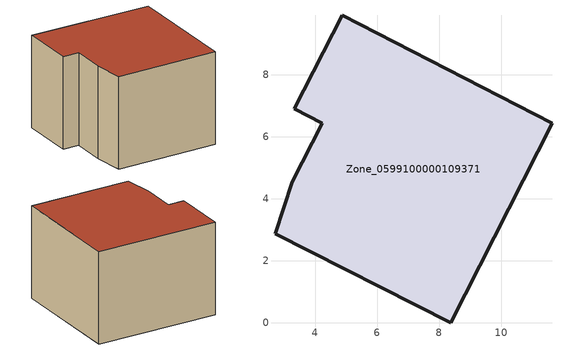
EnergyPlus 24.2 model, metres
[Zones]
Zone_0599100000109371
 floor ground (C_G): 4.87,9.92 11.64,6.43 8.36,0 2.71,2.87 3.26,4.55 4.22,6.44 3.33,6.9 z0
 wall outside (C_F): 11.64,6.43 4.87,9.92 3.33,6.9 4.22,6.44 3.26,4.55 2.71,2.87 8.36,0 11.64,6.43 z0:5.69
 roof outside (C_R): 8.36,0 11.64,6.43 4.87,9.92 3.33,6.9 4.22,6.44 3.26,4.55 2.71,2.87 z5.69
[BUILDING]
Pand.0599100000109371: North Axis=0; Terrain=City; Loads Convergence Tolerance Value=0.04; Temperature Convergence Tolerance Value=0.4; Solar Distribution=FullExterior; Maximum Number of Warmup Days=25; Minimum Number of Warmup Days=1
[Site:Location]
Rotterdam.The.Hague.AP_ZH_NLD Design_Conditions: Latitude=51.96; Longitude=4.45; Time Zone=1; Elevation=-4.5
[SITE:GROUNDTEMPERATURE:BUILDINGSURFACE]
18, 18, 18, 18, 18, 18, 18, 18, 18, 18, 18, 18
[MATERIAL] Thermal Absorptance=0.9; Solar Absorptance=0.7; Visible Absorptance=0.7
Name | Roughness | Thickness | Conductivity | Density | Specific Heat
G.TI.1975-1991 | MediumSmooth | 0.15 | 0.288461 | 540 | 1210
F.TI.1975-1991 | Rough | 0.3 | 0.230769 | 1920 | 840
R.TI.1975-1991 | MediumRough | 0.2 | 0.153846 | 1500 | 1000
[CONSTRUCTION]
C_G: G.TI.1975-1991
C_F: F.TI.1975-1991
C_R: R.TI.1975-1991
[ZONE]
Zone_0599100000109371: Type=1; Multiplier=1; Ceiling Height=Autocalculate; Volume=Autocalculate; Floor Area=autocalculate; Part of Total Floor Area=Yes
[ZONEINFILTRATION:DESIGNFLOWRATE]
Infil_Zone_0599100000109371: Zone or ZoneList or Space or SpaceList=Zone_0599100000109371; Schedule=AlwaysOn; Design Flow Rate Calculation Method=Flow/Area; Flow Rate per Floor Area=0.003; Constant Term Coefficient=1; Temperature Term Coefficient=0; Velocity Term Coefficient=0; Velocity Squared Term Coefficient=0
[HVACTEMPLATE:ZONE:IDEALLOADSAIRSYSTEM]
Zone_0599100000109371: Maximum Heating Supply Air Temperature=50; Minimum Cooling Supply Air Temperature=13; Maximum Heating Supply Air Humidity Ratio=0.0156; Minimum Cooling Supply Air Humidity Ratio=0.0077; Heating Limit=NoLimit; Cooling Limit=NoLimit; Dehumidification Control Type=ConstantSensibleHeatRatio; Cooling Sensible Heat Ratio=0.7; Dehumidification Setpoint=60; Humidification Control Type=None; Humidification Setpoint=30; Outdoor Air Method=None; Outdoor Air Flow Rate per Person=0.00944; Outdoor Air Flow Rate per Zone Floor Area=0; Outdoor Air Flow Rate per Zone=0; Demand Controlled Ventilation Type=None; Outdoor Air Economizer Type=NoEconomizer; Heat Recovery Type=None; Sensible Heat Recovery Effectiveness=0.7; Latent Heat Recovery Effectiveness=0.65
[ZONECONTROL:THERMOSTAT]
ThermostatControl_Zone_0599100000109371: Zone or ZoneList=Zone_0599100000109371; Control Type Schedule=DualSetpointControlType; Control 1=Thermostat_Zone_0599100000109371; Temperature Difference Between Cutout And Setpoint=0
[THERMOSTATSETPOINT:DUALSETPOINT]
Thermostat_Zone_0599100000109371: Heating Setpoint Temperature Schedule=HeatingSetpoint_Zone_0599100000109371; Cooling Setpoint Temperature Schedule=CoolingSetpoint_Zone_0599100000109371
[SCHEDULE:COMPACT]
HeatingSetpoint_Zone_0599100000109371: Through: 12/31, For: AllDays, Until: 24:00, 21
CoolingSetpoint_Zone_0599100000109371: Through: 12/31, For: AllDays, Until: 24:00, 24
DualSetpointControlType: Through: 12/31, For: AllDays, Until: 24:00, 4
AlwaysOn: Through: 12/31, For: AllDays, Until: 24:00, 1
